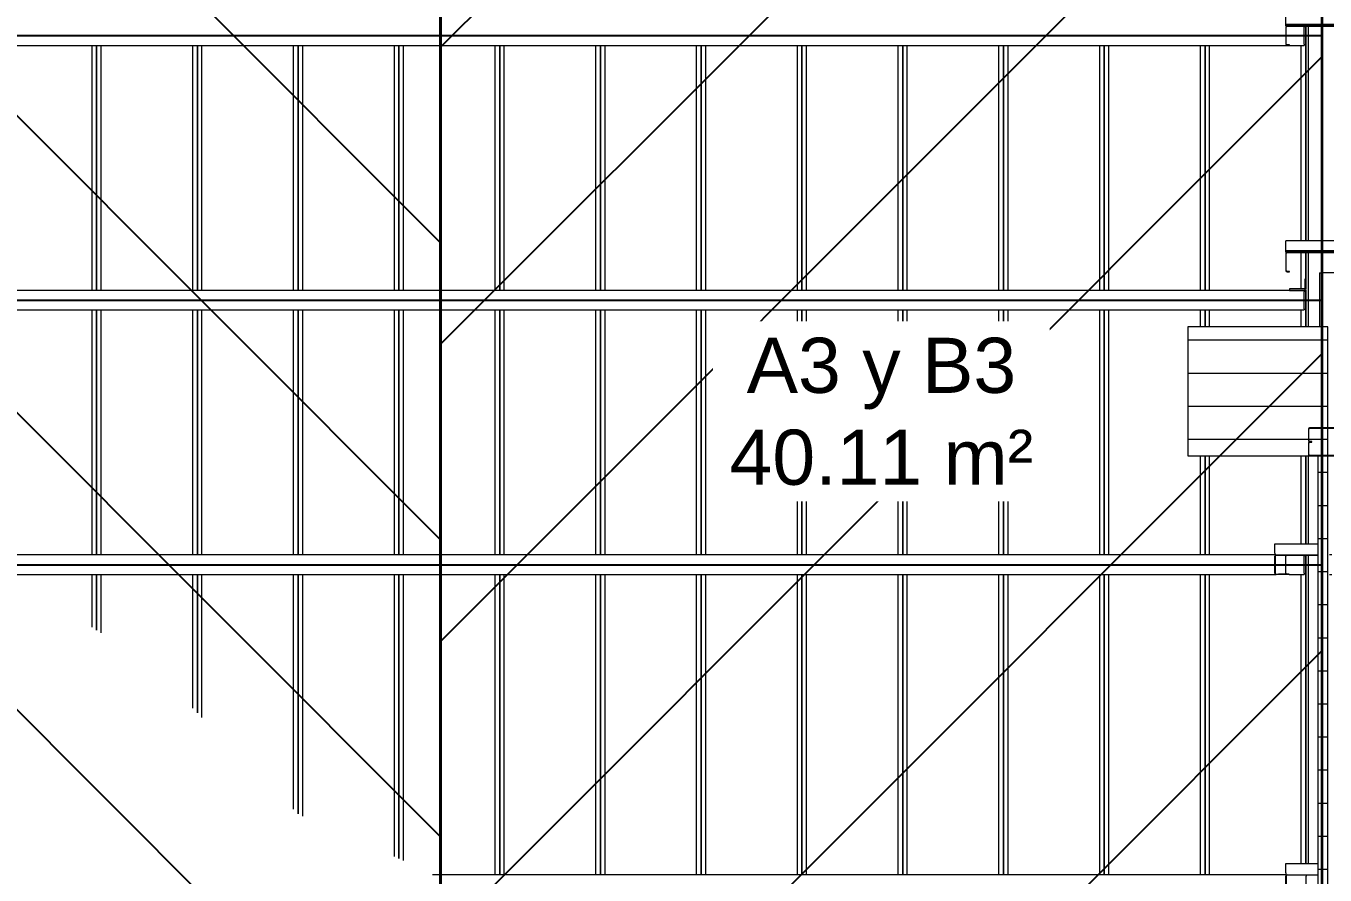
# Model space of a CAD drawing. Header units: metres. Extents: x -5.1 to 74.4, y -0.9 to 14.
# Drawn here: x 63.89 to 69.79, y 4.1 to 7.95 of the extents above; entities that cross this region are included whole.
import ezdxf

# ---------------------------------------------------------------- set-up
doc = ezdxf.new("R2010")
doc.units = ezdxf.units.M
doc.linetypes.add('Dash dot', pattern=[1.05, 0.5, -0.25, 0.05, -0.25])
for name, color, linetype, lineweight in [('1', 7, 'Continuous', 18), ('2', 7, 'Continuous', 9), ('A LARGUEROS', 7, 'Continuous', 9), ('A LARGUEROS CORTES', 7, 'Continuous', 9), ('A-EJES', 7, 'Continuous', 18), ('A-PUERTAS', 7, 'Continuous', 25), ('GMI-COLUMNAS', 7, 'Continuous', 18)]:
    doc.layers.add(name, color=color, linetype=linetype, lineweight=lineweight)
for name, color, linetype in [('ATR-ACHURADO', 9, 'Continuous'), ('ATR-AREAS', 1, 'Continuous'), ('ATR-TEXTO', 1, 'Continuous')]:
    doc.layers.add(name, color=color, linetype=linetype)
doc.styles.add('Arial', font='arial.ttf', dxfattribs={"height": 2e-05})
pattern_1 = [(0, (15.391, -0.075), (0, 0.15), [])]

# ---------------------------------------------------------------- blocks, each defined once
blk = doc.blocks.new('MontenC-Calibre14-GMI 1 - MONTEN _C_ 10_ CAL14 CON CLIPS A COLUMNA-V49-CORTE LONGITUDINAL')
at = {"layer": 'A LARGUEROS', "color": 8, "lineweight": 5, "true_color": 0x808080}
for p, q in [((15.8347, 4.1), (11.9627, 4.1)), ((15.927, 4.0981), (15.927, 4.0941)), ((15.927, 4.017), (15.927, 4.0941)), ((12.1008, 4.0111), (15.8406, 4.0111)), ((15.8507, 4.0111), (15.927, 4.0111)), ((15.927, 4.017), (15.927, 4.0111))]:
    blk.add_line(p, q, dxfattribs=at)
blk = doc.blocks.new('MontenC-Calibre14-GMI 1 - MONTEN _C_ 10_ CAL14 CON CLIPS A COLUMNA-1578773-CORTE LONGITUDINAL')
at = {"layer": 'A LARGUEROS', "color": 8, "lineweight": 5, "true_color": 0x808080}
for p, q in [((15.7847, 5.55), (9.701, 5.55)), ((15.9176, 5.5481), (15.9176, 5.5441)), ((15.9176, 5.467), (15.9176, 5.5441)), ((9.9272, 5.4611), (15.7906, 5.4611)), ((15.849, 5.4611), (15.9176, 5.4611)), ((15.9176, 5.467), (15.9176, 5.4611))]:
    blk.add_line(p, q, dxfattribs=at)
blk = doc.blocks.new('MontenC-Calibre14-GMI 1 - MONTEN _C_ 10_ CAL14 CON CLIPS A COLUMNA-1578774-CORTE LONGITUDINAL')
at = {"layer": '2', "color": 8, "lineweight": 5, "true_color": 0x808080}
for p, q in [((15.9276, 6.801), (15.9212, 6.801)), ((15.9212, 6.801), (15.9212, 6.7602)), ((15.9276, 6.7582), (15.9276, 6.801)), ((15.9174, 6.7564), (15.8516, 6.7564)), ((15.8516, 6.7564), (15.8516, 6.75)), ((15.8516, 6.75), (15.9193, 6.75))]:
    blk.add_line(p, q, dxfattribs=at)
for centre, radius in [((15.9174, 6.7602), 0.00379), ((15.9193, 6.7582), 0.00825)]:
    blk.add_arc(centre, radius, 270, 0, dxfattribs=at)
at = {"layer": 'A LARGUEROS', "color": 8, "lineweight": 5, "true_color": 0x808080}
for p, q in [((15.9176, 6.75), (8.0925, 6.75)), ((15.9176, 6.75), (15.9176, 6.7441)), ((15.9176, 6.667), (15.9176, 6.7441)), ((8.0925, 6.6611), (15.9176, 6.6611)), ((15.9176, 6.667), (15.9176, 6.6611))]:
    blk.add_line(p, q, dxfattribs=at)
blk = doc.blocks.new('MontenC-Calibre14-GMI 1 - MONTEN _C_ 10_ CAL14 CON CLIPS A COLUMNA-V50-CORTE LONGITUDINAL')
at = {"layer": 'A LARGUEROS', "color": 8, "lineweight": 5, "true_color": 0x808080}
for p, q in [((15.9176, 7.9481), (15.9176, 7.9441)), ((15.9176, 7.867), (15.9176, 7.9441)), ((8.0925, 7.8611), (15.8408, 7.8611)), ((15.8509, 7.8611), (15.9176, 7.8611)), ((15.9176, 7.867), (15.9176, 7.8611))]:
    blk.add_line(p, q, dxfattribs=at)
blk = doc.blocks.new('IR - W14X22-1578503-CORTE LONGITUDINAL')
at = {"layer": 'GMI-COLUMNAS'}
for p, q in [((15.9365, 7.9481), (15.9365, 6.9741)), ((15.9365, 6.9212), (15.9365, 6.5842)), ((15.9365, 6), (15.9365, 5.601)), ((15.9365, 5.5481), (15.9365, 4.151))]:
    blk.add_line(p, q, dxfattribs=at)
blk = doc.blocks.new('MontenC-Calibre14-GMI 1 - MONTEN _C_ 10_ CAL14 CON CLIPS A COLUMNA-1602291-CORTE LONGITUDINAL')
at = {"layer": '2', "color": 8, "lineweight": 5, "true_color": 0x808080}
for p, q in [((15.8347, 4.1082), (15.8347, 4.151)), ((15.8347, 4.151), (15.9804, 4.151)), ((15.8347, 4.1082), (15.8347, 4.1)), ((15.8347, 4.1), (15.9804, 4.1))]:
    blk.add_line(p, q, dxfattribs=at)
at = {"layer": 'A LARGUEROS', "color": 8, "lineweight": 5, "true_color": 0x808080}
for p, q in [((15.8347, 4.017), (15.8347, 4.0941)), ((15.8366, 4.0941), (15.8366, 4.017)), ((15.9804, 4.0981), (15.8406, 4.0981)), ((15.8406, 4.013), (15.8507, 4.013)), ((15.8507, 4.0111), (15.8406, 4.0111)), ((15.8507, 4.013), (15.8507, 4.0111))]:
    blk.add_line(p, q, dxfattribs=at)
for centre, radius, start, end in [((15.8406, 4.0941), 0.0059, 90, 180), ((15.8406, 4.0941), 0.0059, 90, 180), ((15.8406, 4.0941), 0.004, 90, 180), ((15.8406, 4.0941), 0.004, 90, 180), ((15.8406, 4.017), 0.0059, 180, 270), ((15.8406, 4.017), 0.0059, 180, 270), ((15.8406, 4.017), 0.004, 180, 270), ((15.8406, 4.017), 0.004, 180, 270)]:
    blk.add_arc(centre, radius, start, end, dxfattribs=at)
blk = doc.blocks.new('MontenC-Calibre14-GMI 1 - MONTEN _C_ 10_ CAL14 CON CLIPS A COLUMNA-1602365-CORTE LONGITUDINAL')
at = {"layer": '2', "color": 8, "lineweight": 5, "true_color": 0x808080}
for p, q in [((15.7846, 5.5582), (15.7846, 5.601)), ((15.7846, 5.601), (15.9804, 5.601)), ((15.7847, 5.55), (15.9804, 5.55))]:
    blk.add_line(p, q, dxfattribs=at)
blk.add_ellipse((15.7847, 5.5582), major_axis=(0, 0.00825), ratio=0.011122, start_param=1.570796, end_param=3.141593, dxfattribs=at)
at = {"layer": 'A LARGUEROS', "color": 8, "lineweight": 5, "true_color": 0x808080}
for p, q in [((15.7847, 5.467), (15.7847, 5.5441)), ((15.7866, 5.5441), (15.7866, 5.467)), ((15.9804, 5.5481), (15.7906, 5.5481)), ((15.8349, 5.467), (15.8349, 5.5441)), ((16.0437, 5.55), (16.0328, 5.55)), ((15.7906, 5.463), (15.8007, 5.463)), ((15.8007, 5.4611), (15.7906, 5.4611)), ((15.8007, 5.463), (15.8007, 5.4611)), ((15.849, 5.463), (15.8007, 5.463)), ((15.849, 5.4611), (15.8007, 5.4611)), ((15.849, 5.4611), (15.849, 5.463)), ((16.0328, 5.4611), (16.0437, 5.4611))]:
    blk.add_line(p, q, dxfattribs=at)
for centre, major_axis, start_param, end_param in [((15.7906, 5.5441), (0, 0.0059), 0, 1.570796), ((15.7906, 5.5441), (0, 0.004), 0, 1.570796), ((15.8389, 5.5441), (0, 0.004), 0, 1.570796), ((15.7906, 5.467), (0, 0.0059), 1.570796, 3.141593), ((15.7906, 5.467), (0, 0.004), 1.570796, 3.141593), ((15.8389, 5.467), (0, 0.004), 1.570796, 3.141593)]:
    blk.add_ellipse(centre, major_axis=major_axis, ratio=0.999938, start_param=start_param, end_param=end_param, dxfattribs=at)
blk = doc.blocks.new('MontenC-Calibre14-GMI 1 - MONTEN _C_ 10_ CAL14 CON CLIPS A COLUMNA-1582845-CORTE LONGITUDINAL')
at = {"layer": '2', "color": 8, "lineweight": 5, "true_color": 0x808080}
for p, q in [((15.8349, 6.9333), (15.8349, 6.9741)), ((16.0889, 6.9741), (15.8349, 6.9741)), ((16.0889, 6.9741), (16.0889, 6.9333)), ((15.8349, 6.9295), (15.8349, 6.9333)), ((15.8349, 6.9231), (15.8349, 6.9295)), ((16.0889, 6.9295), (15.8349, 6.9295)), ((15.8408, 6.9231), (15.8349, 6.9231)), ((16.0889, 6.9231), (16.083, 6.9231)), ((16.0889, 6.9333), (16.0889, 6.9295)), ((16.0889, 6.9295), (16.0889, 6.9231))]:
    blk.add_line(p, q, dxfattribs=at)
at = {"layer": 'A LARGUEROS CORTES', "color": 8, "lineweight": 5, "true_color": 0x808080}
for p, q in [((15.8349, 6.9172), (15.8349, 6.8401)), ((15.8368, 6.8401), (15.8368, 6.9172)), ((16.083, 6.9231), (15.8408, 6.9231)), ((15.8408, 6.9212), (16.083, 6.9212)), ((16.087, 6.9172), (16.087, 6.8401)), ((16.0889, 6.8401), (16.0889, 6.9172)), ((15.8509, 6.8361), (15.8408, 6.8361)), ((15.8408, 6.8342), (15.8509, 6.8342)), ((15.8509, 6.8342), (15.8509, 6.8361)), ((16.083, 6.8361), (16.0729, 6.8361)), ((16.0729, 6.8361), (16.0729, 6.8342)), ((16.0729, 6.8342), (16.083, 6.8342))]:
    blk.add_line(p, q, dxfattribs=at)
for centre, radius, start, end in [((15.8408, 6.9172), 0.0059, 90, 180), ((15.8408, 6.9172), 0.004, 90, 180), ((16.083, 6.9172), 0.0059, 0, 90), ((16.083, 6.9172), 0.004, 0, 90), ((15.8408, 6.8401), 0.0059, 180, 270), ((15.8408, 6.8401), 0.004, 180, 270), ((16.083, 6.8401), 0.004, 270, 0), ((16.083, 6.8401), 0.0059, 270, 0)]:
    blk.add_arc(centre, radius, start, end, dxfattribs=at)
blk = doc.blocks.new('MontenC-Calibre14-GMI 1 - MONTEN _C_ 10_ CAL14 CON CLIPS A COLUMNA-1582771-CORTE LONGITUDINAL')
at = {"layer": '2', "color": 8, "lineweight": 5, "true_color": 0x808080}
for p, q in [((15.8349, 7.9602), (15.8349, 8.001)), ((16.0889, 8.001), (15.8349, 8.001)), ((15.8349, 7.9564), (15.8349, 7.9602)), ((16.0889, 8.001), (16.0889, 7.9602)), ((16.0889, 7.9602), (16.0889, 7.9564)), ((15.8349, 7.95), (15.8349, 7.9564)), ((16.0889, 7.9564), (15.8349, 7.9564)), ((15.8408, 7.95), (15.8349, 7.95)), ((16.0889, 7.95), (16.083, 7.95)), ((16.0889, 7.9564), (16.0889, 7.95))]:
    blk.add_line(p, q, dxfattribs=at)
at = {"layer": 'A LARGUEROS CORTES', "color": 8, "lineweight": 5, "true_color": 0x808080}
for p, q in [((15.8349, 7.9441), (15.8349, 7.867)), ((15.8368, 7.867), (15.8368, 7.9441)), ((16.083, 7.95), (15.8408, 7.95)), ((15.8408, 7.9481), (16.083, 7.9481)), ((16.087, 7.9441), (16.087, 7.867)), ((16.0889, 7.867), (16.0889, 7.9441)), ((15.8509, 7.863), (15.8408, 7.863)), ((15.8408, 7.8611), (15.8509, 7.8611)), ((15.8509, 7.8611), (15.8509, 7.863)), ((16.083, 7.863), (16.0729, 7.863)), ((16.0729, 7.863), (16.0729, 7.8611)), ((16.0729, 7.8611), (16.083, 7.8611))]:
    blk.add_line(p, q, dxfattribs=at)
for centre, radius, start, end in [((15.8408, 7.9441), 0.0059, 90, 180), ((15.8408, 7.9441), 0.004, 90, 180), ((16.083, 7.9441), 0.0059, 0, 90), ((16.083, 7.9441), 0.004, 0, 90), ((15.8408, 7.867), 0.0059, 180, 270), ((15.8408, 7.867), 0.004, 180, 270), ((16.083, 7.867), 0.004, 270, 0), ((16.083, 7.867), 0.0059, 270, 0)]:
    blk.add_arc(centre, radius, start, end, dxfattribs=at)
blk = doc.blocks.new('CortinaMetalicas-Mod3100-Intrajanus - CORTINA METALICA-1601894-CORTE LONGITUDINAL')
at = {"layer": 'A-PUERTAS', "lineweight": 18}
h = blk.add_hatch(dxfattribs=at)
h.set_pattern_fill('FP_5', color=256, style=0, pattern_type=2)
h.set_pattern_definition(pattern_1)
h.paths.add_polyline_path([(15.9154, 6), (16.0249, 6), (16.0249, 6.5842), (15.3899, 6.5842), (15.3899, 6)])
h = blk.add_hatch(dxfattribs=at)
h.set_pattern_fill('FP_5', color=256, style=0, pattern_type=2)
h.set_pattern_definition(pattern_1)
h.paths.add_polyline_path([(16.0249, 0), (16.0249, 6), (15.9804, 6), (15.9804, 0)])
at = {"layer": 'A-PUERTAS', "lineweight": 9}
for p, q in [((16.0249, 6.5842), (15.3899, 6.5842)), ((15.3899, 6.5842), (15.3899, 6)), ((16.0249, 6), (16.0249, 6.5842)), ((15.3899, 6), (16.0249, 6)), ((15.9804, 6), (15.9804, 0)), ((16.0249, 6), (15.9804, 6)), ((16.0249, 0), (16.0249, 6)), ((15.9804, 0), (16.0249, 0))]:
    blk.add_line(p, q, dxfattribs=at)
blk = doc.blocks.new('MontenDobleC-Caja-Calibre14-GMI 1 - MONTEN DBL _C_ 6_ CAL14 CON CLIPS A COLUMNA-1602160-CORTE LONGITUDINAL')
at = {"layer": 'A LARGUEROS CORTES', "color": 8, "lineweight": 5, "true_color": 0x808080}
for p, q in [((15.9367, 6.1211), (15.9367, 6.0694)), ((15.9386, 6.0694), (15.9386, 6.1211)), ((16.0832, 6.127), (15.9426, 6.127)), ((15.9426, 6.1251), (16.0832, 6.1251)), ((16.0872, 6.1211), (16.0872, 6.0694)), ((16.0891, 6.0694), (16.0891, 6.1211)), ((15.9367, 6.0576), (15.9367, 6.0059)), ((15.9386, 6.0059), (15.9386, 6.0576)), ((15.9527, 6.0654), (15.9426, 6.0654)), ((15.9426, 6.0616), (15.9527, 6.0616)), ((15.9527, 6.0616), (15.9527, 6.0654)), ((16.0832, 6.0654), (16.0731, 6.0654)), ((16.0731, 6.0654), (16.0731, 6.0616)), ((16.0731, 6.0616), (16.0832, 6.0616)), ((16.0872, 6.0576), (16.0872, 6.0059)), ((16.0891, 6.0059), (16.0891, 6.0576)), ((16.0832, 6.0019), (15.9426, 6.0019)), ((15.9426, 6), (16.0832, 6))]:
    blk.add_line(p, q, dxfattribs=at)
for centre, radius, start, end in [((15.9426, 6.1211), 0.0059, 90, 180), ((15.9426, 6.1211), 0.004, 90, 180), ((16.0832, 6.1211), 0.0059, 0, 90), ((16.0832, 6.1211), 0.004, 360, 90), ((15.9426, 6.0694), 0.0059, 180, 270), ((15.9426, 6.0576), 0.0059, 90, 180), ((15.9426, 6.0694), 0.004, 180, 270), ((15.9426, 6.0576), 0.004, 90, 180), ((16.0832, 6.0694), 0.0059, 270, 0), ((16.0832, 6.0694), 0.004, 270, 0), ((16.0832, 6.0576), 0.0059, 0, 90), ((16.0832, 6.0576), 0.004, 0, 90), ((15.9426, 6.0059), 0.0059, 180, 270), ((15.9426, 6.0059), 0.004, 180, 270), ((16.0832, 6.0059), 0.0059, 270, 0), ((16.0832, 6.0059), 0.004, 270, 0)]:
    blk.add_arc(centre, radius, start, end, dxfattribs=at)

msp = doc.modelspace()

# ---------------------------------------------------------------- hatches: boundary and pattern name
at = {"layer": 'ATR-ACHURADO'}
h = msp.add_hatch(dxfattribs=at)
h.set_pattern_fill('ANSI31', scale=0.3)
h.paths.add_polyline_path([(65.775, 0.3), (69.775, 0.3), (69.775, 10.4277), (65.775, 10.2264)])
h = msp.add_hatch(dxfattribs=at)
h.set_pattern_fill('ANSI31', scale=0.3, angle=90)
h.paths.add_polyline_path([(57.775, 0.3), (65.775, 0.3), (65.775, 10.2264), (57.775, 9.8236)])

# ---------------------------------------------------------------- linework, layer by layer
at = {"color": 6}
for points in [[(69.7753, 10.2777), (69.7753, -0.15)], [(53.7753, 7.9055), (69.7753, 7.9055)], [(53.7753, 6.7055), (69.7753, 6.7055)], [(53.7753, 5.5055), (69.7753, 5.5055)]]:
    msp.add_lwpolyline(points, dxfattribs=at)
at = {"layer": '1', "color": 254, "lineweight": 5, "true_color": 0xe5e5e5}
for p, q in [((69.7004, 7.9481), (69.7004, 6.9741)), ((69.7004, 6.9741), (69.7004, 7.9481)), ((64.1933, 6.7498), (64.1933, 7.8611)), ((64.214, 7.8611), (64.214, 6.7498)), ((64.214, 6.7498), (64.214, 7.8611)), ((64.2347, 6.7498), (64.2347, 7.8611)), ((64.6505, 6.7498), (64.6505, 7.8611)), ((64.6712, 7.8611), (64.6712, 6.7498)), ((64.6712, 6.7498), (64.6712, 7.8611)), ((64.6919, 6.7498), (64.6919, 7.8611)), ((65.1077, 6.7498), (65.1077, 7.8611)), ((65.1284, 7.8611), (65.1284, 6.7498)), ((65.1284, 6.7498), (65.1284, 7.8611)), ((65.1491, 6.7498), (65.1491, 7.8611)), ((65.5649, 6.7498), (65.5649, 7.8611)), ((65.5856, 7.8611), (65.5856, 6.7498)), ((65.5856, 6.7498), (65.5856, 7.8611)), ((65.6063, 6.7498), (65.6063, 7.8611)), ((66.0221, 6.7498), (66.0221, 7.8611)), ((66.0428, 7.8611), (66.0428, 6.7498)), ((66.0428, 6.7498), (66.0428, 7.8611)), ((66.0635, 6.7498), (66.0635, 7.8611)), ((66.4793, 6.7498), (66.4793, 7.8611)), ((66.5, 7.8611), (66.5, 6.7498)), ((66.5, 6.7498), (66.5, 7.8611)), ((66.5207, 6.7498), (66.5207, 7.8611)), ((66.9365, 6.7498), (66.9365, 7.8611)), ((66.9572, 7.8611), (66.9572, 6.7498)), ((66.9572, 6.7498), (66.9572, 7.8611)), ((66.9779, 6.7498), (66.9779, 7.8611)), ((67.3937, 6.7496), (67.3937, 7.8611)), ((67.4144, 7.8611), (67.4144, 6.7496)), ((67.4144, 6.7496), (67.4144, 7.8611)), ((67.4351, 6.7496), (67.4351, 7.8611)), ((67.8509, 6.7497), (67.8509, 7.8611)), ((67.8716, 7.8611), (67.8716, 6.7497)), ((67.8716, 6.7497), (67.8716, 7.8611)), ((67.8923, 6.7497), (67.8923, 7.8611)), ((68.3081, 6.7497), (68.3081, 7.8611)), ((68.3288, 7.8611), (68.3288, 6.7497)), ((68.3288, 6.7497), (68.3288, 7.8611)), ((68.3495, 6.7497), (68.3495, 7.8611)), ((68.7653, 6.75), (68.7653, 7.8611)), ((68.786, 7.8611), (68.786, 6.75)), ((68.786, 6.75), (68.786, 7.8611)), ((68.8067, 6.75), (68.8067, 7.8611)), ((69.2225, 6.75), (69.2225, 7.8611)), ((69.2432, 7.8611), (69.2432, 6.75)), ((69.2432, 6.75), (69.2432, 7.8611)), ((69.2639, 6.75), (69.2639, 7.8611)), ((69.6797, 6.9741), (69.6797, 7.8611)), ((69.6797, 6.7564), (69.6797, 6.9212)), ((69.7004, 6.9212), (69.7004, 6.801)), ((69.7004, 6.801), (69.7004, 6.9212)), ((69.7004, 6.7524), (69.7004, 6.5842)), ((69.7004, 6.5842), (69.7004, 6.7524)), ((64.1933, 5.5498), (64.1933, 6.6611)), ((64.214, 6.6611), (64.214, 5.5498)), ((64.214, 5.5498), (64.214, 6.6611)), ((64.2347, 5.5498), (64.2347, 6.6611)), ((64.6505, 5.5498), (64.6505, 6.6611)), ((64.6712, 6.6611), (64.6712, 5.5498)), ((64.6712, 5.5498), (64.6712, 6.6611)), ((64.6919, 5.5498), (64.6919, 6.6611)), ((65.1077, 5.5498), (65.1077, 6.6611)), ((65.1284, 6.6611), (65.1284, 5.5498)), ((65.1284, 5.5498), (65.1284, 6.6611)), ((65.1491, 5.5498), (65.1491, 6.6611)), ((65.5649, 5.5498), (65.5649, 6.6611)), ((65.5856, 6.6611), (65.5856, 5.5498)), ((65.5856, 5.5498), (65.5856, 6.6611)), ((65.6063, 5.5498), (65.6063, 6.6611)), ((66.0221, 5.5498), (66.0221, 6.6611)), ((66.0428, 6.6611), (66.0428, 5.5498)), ((66.0428, 5.5498), (66.0428, 6.6611)), ((66.0635, 5.5498), (66.0635, 6.6611)), ((66.4793, 5.5498), (66.4793, 6.6611)), ((66.5, 6.6611), (66.5, 5.5498)), ((66.5, 5.5498), (66.5, 6.6611)), ((66.5207, 5.5498), (66.5207, 6.6611)), ((66.9365, 5.5498), (66.9365, 6.6611)), ((66.9572, 6.6611), (66.9572, 5.5498)), ((66.9572, 5.5498), (66.9572, 6.6611)), ((66.9779, 5.5498), (66.9779, 6.6611)), ((67.3937, 5.5496), (67.3937, 6.6611)), ((67.4144, 6.6611), (67.4144, 5.5496)), ((67.4144, 5.5496), (67.4144, 6.6611)), ((67.4351, 5.5496), (67.4351, 6.6611)), ((67.8509, 5.5497), (67.8509, 6.6611)), ((67.8716, 6.6611), (67.8716, 5.5497)), ((67.8716, 5.5497), (67.8716, 6.6611)), ((67.8923, 5.5497), (67.8923, 6.6611)), ((68.3081, 5.5497), (68.3081, 6.6611)), ((68.3288, 6.6611), (68.3288, 5.5497)), ((68.3288, 5.5497), (68.3288, 6.6611)), ((68.3495, 5.5497), (68.3495, 6.6611)), ((68.7653, 5.55), (68.7653, 6.6611)), ((68.786, 6.6611), (68.786, 5.55)), ((68.786, 5.55), (68.786, 6.6611)), ((68.8067, 5.55), (68.8067, 6.6611)), ((69.2225, 6.5842), (69.2225, 6.6611)), ((69.2432, 6.6611), (69.2432, 6.5842)), ((69.2432, 6.5842), (69.2432, 6.6611)), ((69.2639, 6.5842), (69.2639, 6.6611)), ((69.6797, 6.5842), (69.6797, 6.6611)), ((69.2225, 5.55), (69.2225, 6)), ((69.2432, 6), (69.2432, 5.55)), ((69.2432, 5.55), (69.2432, 6)), ((69.2639, 5.55), (69.2639, 6)), ((69.6797, 5.601), (69.6797, 6)), ((69.7004, 6), (69.7004, 5.601)), ((69.7004, 5.601), (69.7004, 6)), ((69.7004, 5.5481), (69.7004, 4.151)), ((69.7004, 4.151), (69.7004, 5.5481)), ((64.1933, 5.2228), (64.1933, 5.4611)), ((64.214, 5.4611), (64.214, 5.2096)), ((64.214, 5.2096), (64.214, 5.4611)), ((64.2347, 5.1963), (64.2347, 5.4611)), ((64.6505, 4.8552), (64.6505, 5.4611)), ((64.6712, 5.4611), (64.6712, 4.8344)), ((64.6712, 4.8344), (64.6712, 5.4611)), ((64.6919, 4.8136), (64.6919, 5.4611)), ((65.1077, 4.3972), (65.1077, 5.4611)), ((65.1284, 5.4611), (65.1284, 4.3764)), ((65.1284, 4.3764), (65.1284, 5.4611)), ((65.1491, 4.3664), (65.1491, 5.4611)), ((65.5649, 4.1826), (65.5649, 5.4611)), ((65.5856, 5.4611), (65.5856, 4.1734)), ((65.5856, 4.1734), (65.5856, 5.4611)), ((65.6063, 4.1642), (65.6063, 5.4611)), ((66.0221, 4.0998), (66.0221, 5.4611)), ((66.0428, 5.4611), (66.0428, 4.0998)), ((66.0428, 4.0998), (66.0428, 5.4611)), ((66.0635, 4.0998), (66.0635, 5.4611)), ((66.4793, 4.0998), (66.4793, 5.4611)), ((66.5, 5.4611), (66.5, 4.0998)), ((66.5, 4.0998), (66.5, 5.4611)), ((66.5207, 4.0998), (66.5207, 5.4611)), ((66.9365, 4.0998), (66.9365, 5.4611)), ((66.9572, 5.4611), (66.9572, 4.0998)), ((66.9572, 4.0998), (66.9572, 5.4611)), ((66.9779, 4.0998), (66.9779, 5.4611)), ((67.3937, 4.0996), (67.3937, 5.4611)), ((67.4144, 5.4611), (67.4144, 4.0996)), ((67.4144, 4.0996), (67.4144, 5.4611)), ((67.4351, 4.0996), (67.4351, 5.4611)), ((67.8509, 4.0997), (67.8509, 5.4611)), ((67.8716, 5.4611), (67.8716, 4.0997)), ((67.8716, 4.0997), (67.8716, 5.4611)), ((67.8923, 4.0997), (67.8923, 5.4611)), ((68.3081, 4.0997), (68.3081, 5.4611)), ((68.3288, 5.4611), (68.3288, 4.0997)), ((68.3288, 4.0997), (68.3288, 5.4611)), ((68.3495, 4.0997), (68.3495, 5.4611)), ((68.7653, 4.1), (68.7653, 5.4611)), ((68.786, 5.4611), (68.786, 4.1)), ((68.786, 4.1), (68.786, 5.4611)), ((68.8067, 4.1), (68.8067, 5.4611)), ((69.2225, 4.1), (69.2225, 5.4611)), ((69.2432, 5.4611), (69.2432, 4.1)), ((69.2432, 4.1), (69.2432, 5.4611)), ((69.2639, 4.1), (69.2639, 5.4611)), ((69.6797, 4.151), (69.6797, 5.4611))]:
    msp.add_line(p, q, dxfattribs=at)
at = {"layer": 'A-EJES', "color": 253, "linetype": 'Dash dot', "true_color": 0xaaaaaa}
msp.add_line((69.7753, -0.15), (69.7753, 4.35), dxfattribs=at)
at = {"layer": 'ATR-AREAS', "lineweight": 35}
for points in [[(65.775, 0.3), (69.775, 0.3), (69.775, 10.4277), (65.775, 10.2264)], [(57.775, 0.3), (65.775, 0.3), (65.775, 10.2264), (57.775, 9.8236)]]:
    msp.add_lwpolyline(points, close=True, dxfattribs=at)
at = {"layer": 'GMI-COLUMNAS'}
for p, q in [((69.7622, 6.83), (69.7622, 6.5842)), ((69.7622, 6.83), (69.774, 6.83)), ((69.8523, 6.83), (69.774, 6.83))]:
    msp.add_line(p, q, dxfattribs=at)

# ---------------------------------------------------------------- block references
at = {"layer": 'A LARGUEROS', "color": 8, "lineweight": 5, "true_color": 0x808080}
for name in ['MontenC-Calibre14-GMI 1 - MONTEN _C_ 10_ CAL14 CON CLIPS A COLUMNA-V50-CORTE LONGITUDINAL', 'MontenC-Calibre14-GMI 1 - MONTEN _C_ 10_ CAL14 CON CLIPS A COLUMNA-1582771-CORTE LONGITUDINAL', 'MontenC-Calibre14-GMI 1 - MONTEN _C_ 10_ CAL14 CON CLIPS A COLUMNA-1582845-CORTE LONGITUDINAL', 'MontenC-Calibre14-GMI 1 - MONTEN _C_ 10_ CAL14 CON CLIPS A COLUMNA-1578774-CORTE LONGITUDINAL', 'MontenDobleC-Caja-Calibre14-GMI 1 - MONTEN DBL _C_ 6_ CAL14 CON CLIPS A COLUMNA-1602160-CORTE LONGITUDINAL', 'MontenC-Calibre14-GMI 1 - MONTEN _C_ 10_ CAL14 CON CLIPS A COLUMNA-1602365-CORTE LONGITUDINAL', 'MontenC-Calibre14-GMI 1 - MONTEN _C_ 10_ CAL14 CON CLIPS A COLUMNA-1578773-CORTE LONGITUDINAL', 'MontenC-Calibre14-GMI 1 - MONTEN _C_ 10_ CAL14 CON CLIPS A COLUMNA-1602291-CORTE LONGITUDINAL', 'MontenC-Calibre14-GMI 1 - MONTEN _C_ 10_ CAL14 CON CLIPS A COLUMNA-V49-CORTE LONGITUDINAL']:
    msp.add_blockref(name, (53.7753, 0), dxfattribs=at)
at = {"layer": 'A-PUERTAS'}
msp.add_blockref('CortinaMetalicas-Mod3100-Intrajanus - CORTINA METALICA-1601894-CORTE LONGITUDINAL', (53.7753, 0), dxfattribs=at)
at = {"layer": 'GMI-COLUMNAS'}
msp.add_blockref('IR - W14X22-1578503-CORTE LONGITUDINAL', (53.7753, 0), dxfattribs=at)

# ---------------------------------------------------------------- next in the draw order: texts
at = {"layer": 'ATR-TEXTO', "insert": (67.775, 6.2), "char_height": 0.25, "attachment_point": 5, "style": 'Arial', "bg_fill": 3, "box_fill_scale": 1.3, "bg_fill_color": 0}
msp.add_mtext('A3 y B3\\P40.11 m²', dxfattribs=at)

doc.saveas('drawing.dxf')
